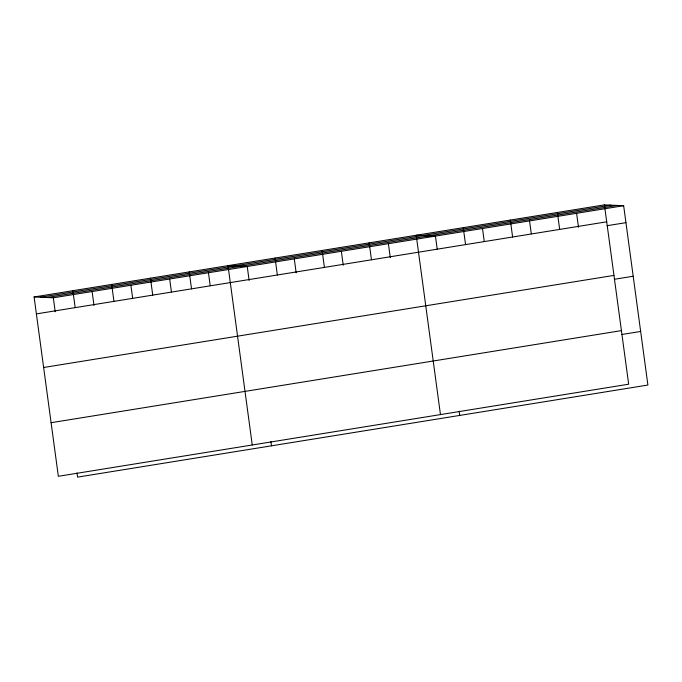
<?xml version="1.0" encoding="UTF-8"?>
<svg xmlns="http://www.w3.org/2000/svg" width="682" height="682" viewBox="0 0 682 682"><rect width="100%" height="100%" fill="white"/><g stroke="black" fill="none" stroke-linecap="round" stroke-linejoin="round"><path stroke-width="1.02" d="M604.423 204.873L628.668 384.205L58.345 476.292L34.1 296.96L604.423 204.873L623.655 205.708L647.9 385.04L77.578 477.127L77.006 472.924M40.443 297.233L610.765 205.146M46.981 297.523L617.304 205.435M34.1 296.96L53.332 297.795L623.655 205.708M36.393 313.899L606.716 221.812M607.125 225.691L625.948 222.656M43.639 367.487L613.962 275.4M614.371 279.279L633.186 276.244M51.099 422.704L621.421 330.617M621.831 334.495L640.654 331.452M576.605 213.304L578.489 227.259M557.373 212.469L559.666 229.408M529.547 220.908L531.304 233.866M510.324 220.064L512.608 237.012M482.498 228.504L484.254 241.462M463.266 227.66L465.559 244.608M437.196 249.058L435.448 236.1L416.216 235.256L440.461 414.588M459.122 411.229L459.694 415.432M388.399 243.696L390.283 257.651M369.167 242.852L371.46 259.799M341.341 251.291L343.234 265.247M322.117 250.456L324.402 267.395M294.292 258.887L296.176 272.843M275.059 258.052L277.352 274.991M249.126 280.447L247.242 266.492L228.01 265.648L252.255 444.979M270.916 441.621L271.487 445.823M208.462 272.749L210.209 285.707M189.229 271.913L191.523 288.853M169.673 279.015L171.429 291.973M150.449 278.171L152.734 295.118M130.893 285.272L132.649 298.23M111.66 284.437L113.954 301.376M92.113 291.538L93.997 305.493M72.88 290.694L75.173 307.642M53.332 297.795L55.216 311.751"/></g></svg>
